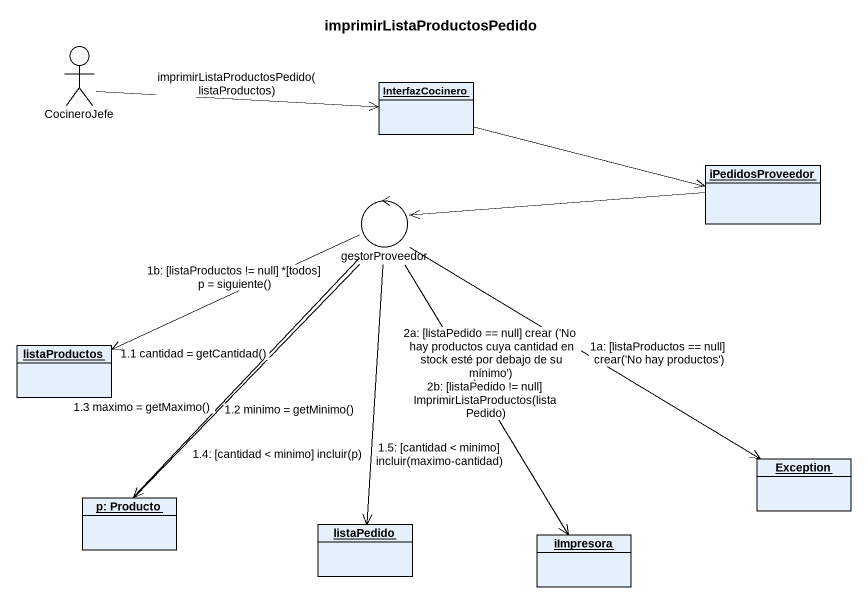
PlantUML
@startuml
title imprimirListaProductosPedido
allowmixing
hide circle
hide empty members
actor CocineroJefe
object InterfazCocinero
object iPedidosProveedor
control gestorProveedor
object listaProductos
object "Exception" as Exception_
object "p: Producto" as p_Producto
object listaPedido
object iImpresora
CocineroJefe -right-> InterfazCocinero : imprimirListaProductosPedido(listaProductos)
InterfazCocinero -right-> iPedidosProveedor
iPedidosProveedor -left-> gestorProveedor
gestorProveedor -left-> listaProductos : 1b: [listaProductos != null] *[todos] p = siguiente()
gestorProveedor -right-> Exception_ : 1a: [listaProductos == null] crear('No hay productos')
gestorProveedor -right- Exception_ : 2a: [listaPedido == null] crear ('No hay productos cuya cantidad en stock esté por debajo de su mínimo')
gestorProveedor --> p_Producto : 1.1 cantidad = getCantidad()
gestorProveedor -- p_Producto : 1.2 minimo = getMinimo()
gestorProveedor -- p_Producto : 1.3 maximo = getMaximo()
gestorProveedor --> listaPedido : 1.4: [cantidad < minimo] incluir(p)
gestorProveedor -- listaPedido : 1.5: [cantidad < minimo] incluir(maximo-cantidad)
gestorProveedor --> iImpresora : 2b: [listaPedido != null] ImprimirListaProductos(listaPedido)
@enduml
